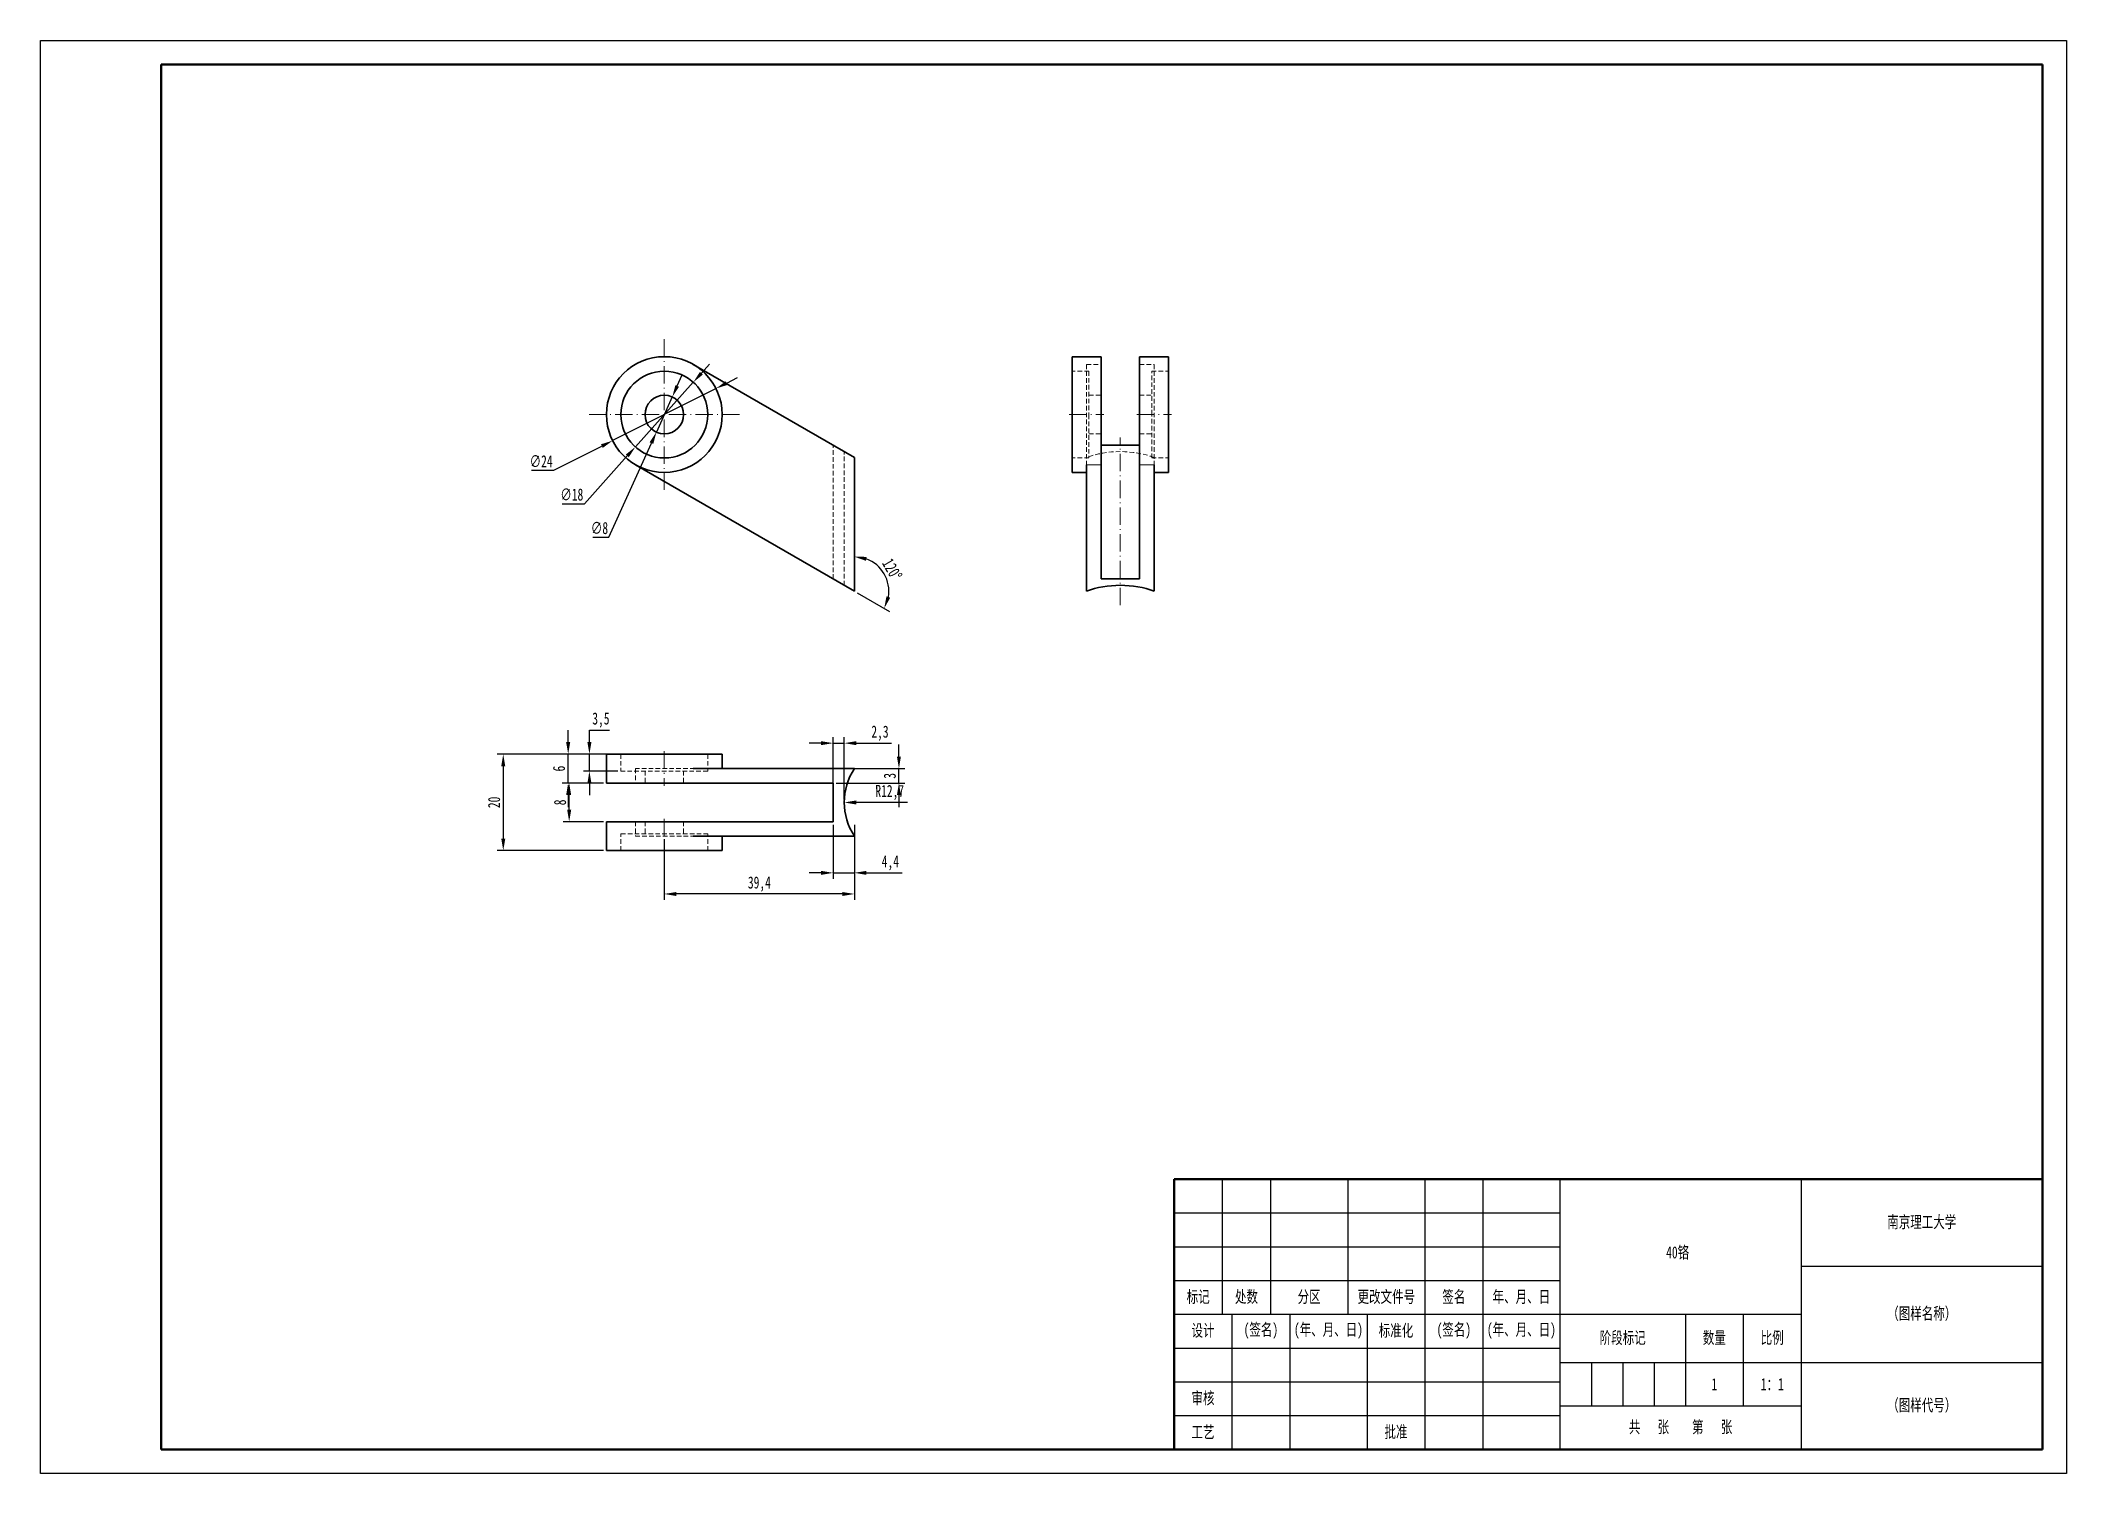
# Model space of a CAD drawing. Header units: millimetres. Extents: x 1050 to 1470, y 766 to 1063.
import ezdxf

# ---------------------------------------------------------------- set-up
doc = ezdxf.new("R2010")
doc.units = ezdxf.units.MM
doc.header["$LTSCALE"] = 0.3
for name, pattern in [('CENTER', [50.8, 31.75, -6.35, 6.35, -6.35]), ('DASHDOT', [18.5, 12, -3, 0.5, -3]), ('DASHED', [19.05, 12.7, -6.35])]:
    doc.linetypes.add(name, pattern=pattern)
for name, color, linetype, lineweight in [('尺寸线', 3, 'Continuous', 25), ('粗实线', 7, 'Continuous', 50), ('细实线', 7, 'Continuous', 25), ('细文本', 7, 'Continuous', 25), ('细点画线', 1, 'CENTER', 25), ('虚线', 2, 'DASHED', 25)]:
    doc.layers.add(name, color=color, linetype=linetype, lineweight=lineweight)
doc.styles.add('NUT Standard', font='simfang.ttf', dxfattribs={"width": 0.7, "height": 2.5})
doc.dimstyles.new('NUT Standard', dxfattribs={"dimtxt": 2.5, "dimasz": 2.5, "dimexe": 1.25, "dimexo": 0.625, "dimtad": 1, "dimtoh": 1, "dimtxsty": 'NUT Standard', "dimcen": 2.5, "dimadec": 0, "dimazin": 0, "dimtfac": 1, "dimtmove": 0, "dimatfit": 3, "dimfxl": 1, "dimarcsym": 0})

# ---------------------------------------------------------------- blocks, each defined once
blk = doc.blocks.new('*D5')
at = {"layer": 'Defpoints', "color": 0, "transparency": 16777216}
for p in [(1190.08, 990.5), (1168.65, 979.69)]:
    blk.add_point(p, dxfattribs=at)
at = {"layer": '尺寸线', "color": 0, "lineweight": -2, "transparency": 16777216}
for p, q in [((1192.31, 991.63), (1194.54, 992.75)), ((1190.08, 990.5), (1168.65, 979.69)), ((1156.47, 973.54), (1166.42, 978.56)), ((1151.8, 973.54), (1156.47, 973.54))]:
    blk.add_line(p, q, dxfattribs=at)
at = {"layer": '尺寸线', "color": 0, "transparency": 16777216}
for points in [[(1192.12, 992), (1192.5, 991.25), (1190.08, 990.5)], [(1166.23, 978.93), (1166.61, 978.19), (1168.65, 979.69)]]:
    blk.add_solid(points, dxfattribs=at)
at = {"layer": '尺寸线', "color": 0, "transparency": 16777216, "insert": (1153.82, 975.41), "char_height": 2.5, "attachment_point": 5, "style": 'NUT Standard'}
blk.add_mtext('∅24', dxfattribs=at)
blk = doc.blocks.new('*D6')
at = {"layer": 'Defpoints', "color": 0, "transparency": 16777216}
for p in [(1185.37, 991.79), (1173.36, 978.39)]:
    blk.add_point(p, dxfattribs=at)
at = {"layer": '尺寸线', "color": 0, "lineweight": -2, "transparency": 16777216}
for p, q in [((1187.04, 993.66), (1188.71, 995.52)), ((1185.37, 991.79), (1173.36, 978.39)), ((1162.79, 966.61), (1171.69, 976.53)), ((1158.19, 966.61), (1162.79, 966.61))]:
    blk.add_line(p, q, dxfattribs=at)
at = {"layer": '尺寸线', "color": 0, "transparency": 16777216}
for points in [[(1186.73, 993.93), (1187.35, 993.38), (1185.37, 991.79)], [(1171.38, 976.81), (1172, 976.25), (1173.36, 978.39)]]:
    blk.add_solid(points, dxfattribs=at)
at = {"layer": '尺寸线', "color": 0, "transparency": 16777216, "insert": (1160.18, 968.5), "char_height": 2.5, "attachment_point": 5, "style": 'NUT Standard'}
blk.add_mtext('∅18', dxfattribs=at)
blk = doc.blocks.new('*D7')
at = {"layer": 'Defpoints', "color": 0, "transparency": 16777216}
for p in [(1181.01, 988.74), (1177.72, 981.45)]:
    blk.add_point(p, dxfattribs=at)
at = {"layer": '尺寸线', "color": 0, "lineweight": -2, "transparency": 16777216}
for p, q in [((1182.04, 991.02), (1183.07, 993.3)), ((1181.01, 988.74), (1177.72, 981.45)), ((1167.89, 959.68), (1176.69, 979.17)), ((1164.57, 959.68), (1167.89, 959.68))]:
    blk.add_line(p, q, dxfattribs=at)
at = {"layer": '尺寸线', "color": 0, "transparency": 16777216}
for points in [[(1181.66, 991.19), (1182.42, 990.85), (1181.01, 988.74)], [(1176.31, 979.34), (1177.07, 979), (1177.72, 981.45)]]:
    blk.add_solid(points, dxfattribs=at)
at = {"layer": '尺寸线', "color": 0, "transparency": 16777216, "insert": (1165.92, 961.56), "char_height": 2.5, "attachment_point": 5, "style": 'NUT Standard'}
blk.add_mtext('∅8', dxfattribs=at)
blk = doc.blocks.new('*D8')
at = {"layer": 'Defpoints', "color": 0, "transparency": 16777216}
for p in [(1216.66, 904.69), (1229.36, 904.71)]:
    blk.add_point(p, dxfattribs=at)
at = {"layer": '尺寸线', "color": 0, "lineweight": -2, "transparency": 16777216}
blk.add_line((1229.8, 904.71), (1219.16, 904.7), dxfattribs=at)
at = {"layer": '尺寸线', "color": 0, "transparency": 16777216}
blk.add_solid([(1219.16, 905.11), (1219.16, 904.28), (1216.66, 904.69)], dxfattribs=at)
at = {"layer": '尺寸线', "color": 0, "transparency": 16777216, "insert": (1226.09, 906.77), "char_height": 2.5, "attachment_point": 5, "rotation": 0.0751, "style": 'NUT Standard'}
blk.add_mtext('R12,7', dxfattribs=at)
blk = doc.blocks.new('*D9')
at = {"layer": 'Defpoints', "color": 0, "transparency": 16777216}
for p in [(1214.36, 900.71), (1218.77, 900.71), (1218.77, 890.11)]:
    blk.add_point(p, dxfattribs=at)
at = {"layer": '尺寸线', "color": 0, "lineweight": -2, "transparency": 16777216}
for p, q in [((1214.36, 900.09), (1214.36, 888.86)), ((1218.77, 900.09), (1218.77, 888.86)), ((1211.86, 890.11), (1209.36, 890.11)), ((1214.36, 890.11), (1218.77, 890.11)), ((1221.27, 890.11), (1228.68, 890.11))]:
    blk.add_line(p, q, dxfattribs=at)
at = {"layer": '尺寸线', "color": 0, "transparency": 16777216}
for points in [[(1211.86, 890.52), (1211.86, 889.69), (1214.36, 890.11)], [(1221.27, 890.52), (1221.27, 889.69), (1218.77, 890.11)]]:
    blk.add_solid(points, dxfattribs=at)
at = {"layer": '尺寸线', "color": 0, "transparency": 16777216, "insert": (1226.22, 892.18), "char_height": 2.5, "attachment_point": 5, "style": 'NUT Standard'}
blk.add_mtext('4,4', dxfattribs=at)
blk = doc.blocks.new('*D10')
at = {"layer": 'Defpoints', "color": 0, "transparency": 16777216}
for p in [(1179.36, 897.71), (1218.77, 897.71), (1179.36, 885.73)]:
    blk.add_point(p, dxfattribs=at)
at = {"layer": '尺寸线', "color": 0, "lineweight": -2, "transparency": 16777216}
for p, q in [((1179.36, 897.09), (1179.36, 884.48)), ((1218.77, 897.09), (1218.77, 884.48)), ((1216.27, 885.73), (1181.86, 885.73))]:
    blk.add_line(p, q, dxfattribs=at)
at = {"layer": '尺寸线', "color": 0, "transparency": 16777216}
for points in [[(1181.86, 886.14), (1181.86, 885.31), (1179.36, 885.73)], [(1216.27, 886.14), (1216.27, 885.31), (1218.77, 885.73)]]:
    blk.add_solid(points, dxfattribs=at)
at = {"layer": '尺寸线', "color": 0, "transparency": 16777216, "insert": (1199.07, 887.79), "char_height": 2.5, "attachment_point": 5, "style": 'NUT Standard'}
blk.add_mtext('39,4', dxfattribs=at)
blk = doc.blocks.new('*D12')
at = {"layer": 'Defpoints', "color": 0, "transparency": 16777216}
for p in [(1167.36, 914.71), (1145.97, 894.71), (1167.36, 894.71)]:
    blk.add_point(p, dxfattribs=at)
at = {"layer": '尺寸线', "color": 0, "lineweight": -2, "transparency": 16777216}
for p, q in [((1166.74, 914.71), (1144.72, 914.71)), ((1145.97, 912.21), (1145.97, 897.21)), ((1166.74, 894.71), (1144.72, 894.71))]:
    blk.add_line(p, q, dxfattribs=at)
at = {"layer": '尺寸线', "color": 0, "transparency": 16777216}
for points in [[(1145.56, 912.21), (1146.39, 912.21), (1145.97, 914.71)], [(1145.56, 897.21), (1146.39, 897.21), (1145.97, 894.71)]]:
    blk.add_solid(points, dxfattribs=at)
at = {"layer": '尺寸线', "color": 0, "transparency": 16777216, "insert": (1144.08, 904.71), "char_height": 2.5, "attachment_point": 5, "rotation": 90, "style": 'NUT Standard'}
blk.add_mtext('20', dxfattribs=at)
blk = doc.blocks.new('*D13')
at = {"layer": 'Defpoints', "color": 0, "transparency": 16777216}
for p in [(1159.43, 914.71), (1167.36, 914.71), (1167.36, 908.71)]:
    blk.add_point(p, dxfattribs=at)
at = {"layer": '尺寸线', "color": 0, "lineweight": -2, "transparency": 16777216}
for p, q in [((1159.43, 917.21), (1159.43, 919.71)), ((1166.74, 914.71), (1158.18, 914.71)), ((1159.43, 908.71), (1159.43, 914.71)), ((1166.74, 908.71), (1158.18, 908.71)), ((1159.43, 906.21), (1159.43, 903.71))]:
    blk.add_line(p, q, dxfattribs=at)
at = {"layer": '尺寸线', "color": 0, "transparency": 16777216}
for points in [[(1159.01, 917.21), (1159.85, 917.21), (1159.43, 914.71)], [(1159.01, 906.21), (1159.85, 906.21), (1159.43, 908.71)]]:
    blk.add_solid(points, dxfattribs=at)
at = {"layer": '尺寸线', "color": 0, "transparency": 16777216, "insert": (1157.54, 911.71), "char_height": 2.5, "attachment_point": 5, "rotation": 90, "style": 'NUT Standard'}
blk.add_mtext('6', dxfattribs=at)
blk = doc.blocks.new('*D14')
at = {"layer": 'Defpoints', "color": 0, "transparency": 16777216}
for p in [(1159.64, 908.71), (1167.36, 908.71), (1167.36, 900.71)]:
    blk.add_point(p, dxfattribs=at)
at = {"layer": '尺寸线', "color": 0, "lineweight": -2, "transparency": 16777216}
for p, q in [((1166.74, 908.71), (1158.39, 908.71)), ((1159.64, 903.21), (1159.64, 906.21)), ((1166.74, 900.71), (1158.39, 900.71))]:
    blk.add_line(p, q, dxfattribs=at)
at = {"layer": '尺寸线', "color": 0, "transparency": 16777216}
for points in [[(1159.22, 906.21), (1160.06, 906.21), (1159.64, 908.71)], [(1159.22, 903.21), (1160.06, 903.21), (1159.64, 900.71)]]:
    blk.add_solid(points, dxfattribs=at)
at = {"layer": '尺寸线', "color": 0, "transparency": 16777216, "insert": (1157.75, 904.71), "char_height": 2.5, "attachment_point": 5, "rotation": 90, "style": 'NUT Standard'}
blk.add_mtext('8', dxfattribs=at)
blk = doc.blocks.new('*D15')
at = {"layer": 'Defpoints', "color": 0, "transparency": 16777216}
for p in [(1214.36, 911.71), (1228, 911.71), (1214.36, 908.71)]:
    blk.add_point(p, dxfattribs=at)
at = {"layer": '尺寸线', "color": 0, "lineweight": -2, "transparency": 16777216}
for p, q in [((1228, 914.21), (1228, 916.71)), ((1214.99, 911.71), (1229.25, 911.71)), ((1228, 908.71), (1228, 911.71)), ((1214.99, 908.71), (1229.25, 908.71)), ((1228, 906.21), (1228, 903.71))]:
    blk.add_line(p, q, dxfattribs=at)
at = {"layer": '尺寸线', "color": 0, "transparency": 16777216}
for points in [[(1227.58, 914.21), (1228.41, 914.21), (1228, 911.71)], [(1227.58, 906.21), (1228.41, 906.21), (1228, 908.71)]]:
    blk.add_solid(points, dxfattribs=at)
at = {"layer": '尺寸线', "color": 0, "transparency": 16777216, "insert": (1226.11, 910.21), "char_height": 2.5, "attachment_point": 5, "rotation": 90, "style": 'NUT Standard'}
blk.add_mtext('3', dxfattribs=at)
blk = doc.blocks.new('*D16')
at = {"layer": 'Defpoints', "color": 0, "transparency": 16777216}
for p in [(1163.83, 914.71), (1170.36, 914.71), (1170.36, 911.21)]:
    blk.add_point(p, dxfattribs=at)
at = {"layer": '尺寸线', "color": 0, "lineweight": -2, "transparency": 16777216}
for p, q in [((1163.83, 917.21), (1163.83, 919.71)), ((1163.83, 919.71), (1167.99, 919.71)), ((1169.74, 914.71), (1162.58, 914.71)), ((1163.83, 911.21), (1163.83, 914.71)), ((1169.74, 911.21), (1162.58, 911.21)), ((1163.83, 908.71), (1163.83, 906.21))]:
    blk.add_line(p, q, dxfattribs=at)
at = {"layer": '尺寸线', "color": 0, "transparency": 16777216}
for points in [[(1163.42, 917.21), (1164.25, 917.21), (1163.83, 914.71)], [(1163.42, 908.71), (1164.25, 908.71), (1163.83, 911.21)]]:
    blk.add_solid(points, dxfattribs=at)
at = {"layer": '尺寸线', "color": 0, "transparency": 16777216, "insert": (1166.22, 921.78), "char_height": 2.5, "attachment_point": 5, "style": 'NUT Standard'}
blk.add_mtext('3,5', dxfattribs=at)
blk = doc.blocks.new('*D17')
at = {"layer": 'Defpoints', "color": 0, "transparency": 16777216}
for p in [(1216.67, 916.99), (1214.36, 904.71), (1216.67, 904.71)]:
    blk.add_point(p, dxfattribs=at)
at = {"layer": '尺寸线', "color": 0, "lineweight": -2, "transparency": 16777216}
for p, q in [((1211.86, 916.99), (1209.36, 916.99)), ((1214.36, 905.34), (1214.36, 918.24)), ((1214.36, 916.99), (1216.67, 916.99)), ((1216.67, 905.34), (1216.67, 918.24)), ((1219.17, 916.99), (1226.47, 916.99))]:
    blk.add_line(p, q, dxfattribs=at)
at = {"layer": '尺寸线', "color": 0, "transparency": 16777216}
for points in [[(1211.86, 917.4), (1211.86, 916.57), (1214.36, 916.99)], [(1219.17, 917.4), (1219.17, 916.57), (1216.67, 916.99)]]:
    blk.add_solid(points, dxfattribs=at)
at = {"layer": '尺寸线', "color": 0, "transparency": 16777216, "insert": (1224.07, 919.06), "char_height": 2.5, "attachment_point": 5, "style": 'NUT Standard'}
blk.add_mtext('2,3', dxfattribs=at)
blk = doc.blocks.new('*D18')
at = {"layer": 'Defpoints', "color": 0, "transparency": 16777216}
for p in [(1173.36, 974.7), (1218.77, 976.2), (1225.8, 949.73), (1218.77, 948.49), (1218.77, 948.49)]:
    blk.add_point(p, dxfattribs=at)
at = {"layer": '尺寸线', "color": 0, "lineweight": -2, "transparency": 16777216}
blk.add_line((1219.31, 948.17), (1226.03, 944.29), dxfattribs=at)
blk.add_arc((1218.77, 948.49), 7.14, 350.1697, 69.8303, dxfattribs=at)
at = {"layer": '尺寸线', "color": 0, "transparency": 16777216}
for points in [[(1221.16, 954.78), (1221.3, 955.6), (1218.77, 955.63)], [(1226.19, 947.13), (1225.41, 947.41), (1224.95, 944.92)]]:
    blk.add_solid(points, dxfattribs=at)
at = {"layer": '尺寸线', "color": 0, "transparency": 16777216, "insert": (1226.59, 953), "char_height": 2.5, "attachment_point": 5, "rotation": 300, "style": 'NUT Standard'}
blk.add_mtext('120°', dxfattribs=at)

msp = doc.modelspace()

# ---------------------------------------------------------------- linework, layer by layer
for p, q in [((1050.042, 1062.619), (1470.042, 1062.619)), ((1050.042, 765.619), (1050.042, 1062.619)), ((1470.042, 1062.619), (1470.042, 765.619)), ((1470.042, 765.619), (1050.042, 765.619))]:
    msp.add_line(p, q)
at = {"color": 7, "lineweight": 35}
for p, q in [((1218.767, 948.487), (1218.767, 976.2)), ((1263.894, 974.701), (1263.894, 973.093)), ((1283.894, 973.093), (1283.894, 974.701))]:
    msp.add_line(p, q, dxfattribs=at)
at = {"color": 7, "lineweight": 13}
for p, q in [((1266.894, 974.701), (1269.894, 974.701)), ((1277.894, 974.701), (1280.894, 974.701))]:
    msp.add_line(p, q, dxfattribs=at)
at = {"layer": '粗实线'}
for p, q in [((1075.042, 770.619), (1075.042, 1057.619)), ((1075.042, 1057.619), (1465.042, 1057.619)), ((1465.042, 1057.619), (1465.042, 770.619)), ((1285.042, 826.619), (1465.042, 826.619)), ((1285.042, 770.619), (1285.042, 826.619)), ((1465.042, 770.619), (1075.042, 770.619)), ((1285.042, 770.619), (1465.042, 770.619))]:
    msp.add_line(p, q, dxfattribs=at)
at = {"layer": '粗实线', "color": 7, "lineweight": 35}
for p, q in [((1218.767, 976.2), (1185.364, 995.485)), ((1263.894, 974.701), (1263.894, 997.093)), ((1263.894, 997.093), (1269.894, 997.093)), ((1269.894, 997.093), (1269.894, 974.701)), ((1277.894, 974.701), (1277.894, 997.093)), ((1277.894, 997.093), (1283.894, 997.093)), ((1283.894, 974.701), (1283.894, 997.093)), ((1269.894, 978.742), (1277.894, 978.742)), ((1173.364, 974.701), (1218.767, 948.487)), ((1218.767, 948.487), (1218.767, 976.2)), ((1266.894, 974.701), (1266.894, 948.487)), ((1269.894, 951.029), (1269.894, 974.701)), ((1277.894, 951.029), (1277.894, 974.701)), ((1280.894, 974.701), (1280.894, 948.487)), ((1263.894, 973.093), (1266.894, 973.093)), ((1280.894, 973.093), (1283.894, 973.093)), ((1269.894, 951.029), (1277.894, 951.029)), ((1167.364, 914.71), (1185.364, 914.71)), ((1167.364, 914.71), (1167.364, 908.71)), ((1191.364, 914.71), (1185.364, 914.71)), ((1218.767, 911.71), (1185.364, 911.71)), ((1191.364, 914.71), (1191.364, 911.71)), ((1185.364, 908.71), (1167.364, 908.71)), ((1214.364, 908.71), (1185.364, 908.71)), ((1214.364, 908.71), (1214.364, 900.71)), ((1167.364, 900.71), (1185.364, 900.71)), ((1167.364, 900.71), (1167.364, 894.71)), ((1214.364, 900.71), (1185.364, 900.71)), ((1167.364, 894.71), (1185.364, 894.71)), ((1218.767, 897.71), (1185.364, 897.71)), ((1185.364, 894.71), (1191.364, 894.71)), ((1191.364, 897.71), (1191.364, 894.71))]:
    msp.add_line(p, q, dxfattribs=at)
for radius in [12, 9, 4]:
    msp.add_circle((1179.364, 985.093), radius, dxfattribs=at)
msp.add_arc((1229.364, 904.71), 12.7, 146.55193, 213.44807, dxfattribs=at)
msp.add_ellipse((1273.894, 942.369), major_axis=(-12.7, 0), ratio=0.5773503, start_param=4.1286099, end_param=5.2961681, dxfattribs=at)
at = {"layer": '细实线'}
for p, q in [((1295.042, 826.619), (1295.042, 798.619)), ((1305.042, 826.619), (1305.042, 798.619)), ((1321.042, 826.619), (1321.042, 798.619)), ((1337.042, 826.619), (1337.042, 798.619)), ((1349.042, 826.619), (1349.042, 798.619)), ((1365.042, 826.619), (1365.042, 770.619)), ((1415.042, 826.619), (1415.042, 770.619)), ((1285.042, 819.619), (1365.042, 819.619)), ((1285.042, 812.619), (1365.042, 812.619)), ((1415.042, 808.619), (1465.042, 808.619)), ((1285.042, 805.619), (1365.042, 805.619)), ((1285.042, 798.619), (1415.042, 798.619)), ((1297.042, 798.619), (1297.042, 770.619)), ((1309.042, 798.619), (1309.042, 770.619)), ((1325.042, 798.619), (1325.042, 770.619)), ((1337.042, 798.619), (1337.042, 770.619)), ((1349.042, 798.619), (1349.042, 770.619)), ((1391.042, 798.619), (1391.042, 779.619)), ((1403.042, 798.619), (1403.042, 779.619)), ((1285.042, 791.619), (1365.042, 791.619)), ((1365.042, 788.619), (1465.042, 788.619)), ((1371.542, 788.619), (1371.542, 779.619)), ((1378.042, 788.619), (1378.042, 779.619)), ((1384.542, 788.619), (1384.542, 779.619)), ((1285.042, 784.619), (1365.042, 784.619)), ((1285.042, 777.619), (1365.042, 777.619)), ((1365.042, 779.619), (1415.042, 779.619))]:
    msp.add_line(p, q, dxfattribs=at)
at = {"layer": '细点画线', "linetype": 'DASHDOT', "lineweight": 13}
for p, q in [((1179.364, 1000.693), (1179.364, 969.493)), ((1194.964, 985.093), (1163.764, 985.093)), ((1263.294, 985.093), (1270.494, 985.093)), ((1277.294, 985.093), (1284.494, 985.093)), ((1273.894, 945.594), (1273.894, 980.307)), ((1179.364, 915.31), (1179.364, 908.11)), ((1179.364, 901.31), (1179.364, 894.11))]:
    msp.add_line(p, q, dxfattribs=at)
at = {"layer": '虚线', "linetype": 'DASHED', "lineweight": 13, "ltscale": 0.25}
for p, q in [((1266.894, 995.485), (1266.894, 973.093)), ((1266.894, 995.485), (1269.894, 995.485)), ((1277.894, 995.485), (1280.894, 995.485)), ((1280.894, 973.093), (1280.894, 995.485)), ((1267.394, 994.093), (1263.894, 994.093)), ((1267.394, 994.093), (1267.394, 985.093)), ((1280.394, 985.093), (1280.394, 994.093)), ((1280.394, 994.093), (1283.894, 994.093)), ((1267.394, 989.093), (1269.894, 989.093)), ((1277.894, 989.093), (1280.394, 989.093)), ((1267.394, 985.093), (1267.394, 976.093)), ((1280.394, 976.093), (1280.394, 985.093)), ((1214.364, 951.029), (1214.364, 978.742)), ((1267.394, 981.093), (1269.894, 981.093)), ((1277.894, 981.093), (1280.394, 981.093)), ((1216.664, 949.701), (1216.664, 977.414)), ((1267.394, 976.093), (1263.894, 976.093)), ((1280.394, 976.093), (1283.894, 976.093)), ((1170.364, 914.71), (1170.364, 911.21)), ((1173.364, 911.71), (1173.364, 908.71)), ((1191.364, 911.71), (1173.364, 911.71)), ((1188.364, 914.71), (1188.364, 911.21)), ((1188.364, 911.21), (1170.364, 911.21)), ((1175.364, 911.21), (1175.364, 908.71)), ((1183.364, 911.21), (1183.364, 908.71)), ((1173.364, 900.71), (1173.364, 897.71)), ((1175.364, 900.71), (1175.364, 898.21)), ((1183.364, 900.71), (1183.364, 898.21)), ((1170.364, 898.21), (1188.364, 898.21)), ((1170.364, 894.71), (1170.364, 898.21)), ((1173.364, 897.71), (1191.364, 897.71)), ((1188.364, 894.71), (1188.364, 898.21))]:
    msp.add_line(p, q, dxfattribs=at)
msp.add_ellipse((1273.894, 970.082), major_axis=(-12.7, 0), ratio=0.5773503, start_param=4.1286099, end_param=5.2961681, dxfattribs=at)

# ---------------------------------------------------------------- texts
at = {"layer": '粗实线', "char_height": 2.5, "attachment_point": 5, "style": 'NUT Standard'}
for s, insert in [('\\pxqc;{\\fFangSong|b0|i0|c134|p49;1}', (1397.042, 784.119)), ('\\pxqc;{\\fFangSong|b0|i0|c134|p49;1：1}', (1409.042, 784.119))]:
    msp.add_mtext_dynamic_manual_height_columns(s, width=12, gutter_width=12.5, heights=[0], dxfattribs=dict(at, insert=insert))
at = {"layer": '细文本', "char_height": 2.5, "attachment_point": 5, "style": 'NUT Standard'}
for s, insert, width in [('{\\fFangSong|b0|i0|c134|p49;南京理工大学}', (1440.042, 817.619), 50), ('标记', (1290.042, 802.119), 10), ('处数', (1300.042, 802.119), 10), ('分区', (1313.042, 802.119), 16), ('更改文件号', (1329.042, 802.119), 16), ('签名', (1343.042, 802.119), 12), ('年、月、日', (1357.042, 802.119), 16), ('（图样名称）', (1440.042, 798.619), 50), ('设计', (1291.042, 795.119), 12), ('(签名)', (1303.042, 795.119), 12), ('(年、月、日)', (1317.042, 795.119), 16), ('标准化', (1331.042, 795.119), 12), ('(签名)', (1343.042, 795.119), 12), ('(年、月、日)', (1357.042, 795.119), 16), ('阶段标记', (1378.042, 793.619), 26), ('数量', (1397.042, 793.619), 12), ('比例', (1409.042, 793.619), 12), ('审核', (1291.042, 781.119), 12), ('（图样代号）', (1440.042, 779.619), 50), ('工艺', (1291.042, 774.119), 12), ('批准', (1331.042, 774.119), 12), ('共   张    第   张', (1390.042, 775.119), 50)]:
    msp.add_mtext(s, dxfattribs=dict(at, insert=insert, width=width))
at = {"layer": '细文本', "insert": (1387.05, 812.695), "char_height": 2.5, "attachment_point": 1, "style": 'NUT Standard'}
msp.add_mtext_dynamic_manual_height_columns('40铬{\\C0; }', width=5.05774, gutter_width=12.5, heights=[0], dxfattribs=at)

# ---------------------------------------------------------------- dimensions: what is measured, and where the dimension line sits
at = {"layer": '尺寸线'}
for p1, p2, picture, middle in [((1185.371, 991.795), (1173.356, 978.391), '*D6', (1160.177, 966.607)), ((1190.077, 990.5), (1168.651, 979.686), '*D5', (1153.824, 973.54)), ((1181.009, 988.739), (1177.718, 981.447), '*D7', (1165.917, 959.675))]:
    dim = msp.add_diameter_dim_2p(p1=p1, p2=p2, dimstyle='NUT Standard', dxfattribs=at)
    dim.commit()
    dim.dimension.update_dxf_attribs({"geometry": picture, "text_midpoint": middle, "dimtype": 163})
dim = msp.add_angular_dim_2l(base=(1225.797, 949.727), line1=((1218.767, 948.487), (1218.767, 976.2)), line2=((1173.364, 974.701), (1218.767, 948.487)), dimstyle='NUT Standard', dxfattribs=at)
dim.commit()
dim.dimension.update_dxf_attribs({"geometry": '*D18', "text_midpoint": (1226.585, 953.001)})
for base, p1, p2, picture, middle in [((1163.835, 914.71), (1170.364, 911.21), (1170.364, 914.71), '*D16', (1166.225, 921.778)), ((1159.43, 914.71), (1167.364, 908.71), (1167.364, 914.71), '*D13', (1157.541, 911.71)), ((1227.998, 911.71), (1214.364, 908.71), (1214.364, 911.71), '*D15', (1226.108, 910.21)), ((1145.974, 894.71), (1167.364, 914.71), (1167.364, 894.71), '*D12', (1144.084, 904.71)), ((1159.639, 908.71), (1167.364, 900.71), (1167.364, 908.71), '*D14', (1157.749, 904.71))]:
    dim = msp.add_linear_dim(base=base, p1=p1, p2=p2, angle=90, dimstyle='NUT Standard', dxfattribs=at)
    dim.commit()
    dim.dimension.update_dxf_attribs({"geometry": picture, "text_midpoint": middle})
for base, p1, p2, picture, middle in [((1216.666, 916.987), (1214.364, 904.71), (1216.666, 904.71), '*D17', (1224.066, 919.055)), ((1218.767, 890.108), (1214.364, 900.71), (1218.767, 900.71), '*D9', (1226.222, 892.176)), ((1179.364, 885.725), (1218.767, 897.71), (1179.364, 897.71), '*D10', (1199.065, 887.793))]:
    dim = msp.add_linear_dim(base=base, p1=p1, p2=p2, dimstyle='NUT Standard', dxfattribs=at)
    dim.commit()
    dim.dimension.update_dxf_attribs({"geometry": picture, "text_midpoint": middle})
dim = msp.add_radius_dim(center=(1229.364, 904.71), mpoint=(1216.664, 904.694), dimstyle='NUT Standard', dxfattribs=at)
dim.commit()
dim.dimension.update_dxf_attribs({"geometry": '*D8', "text_midpoint": (1226.088, 904.706), "dimtype": 164})

doc.saveas('drawing.dxf')
